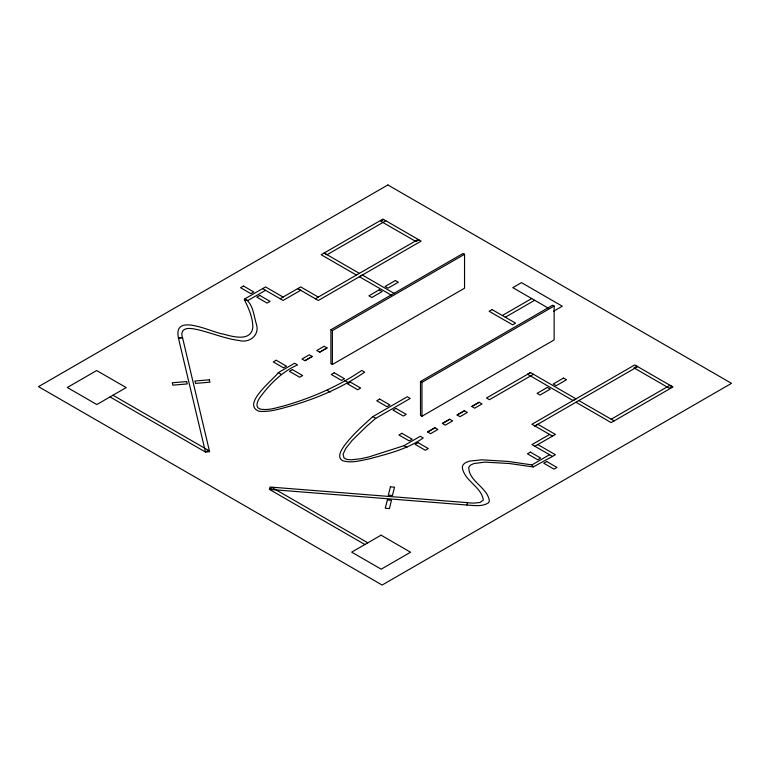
<?xml version="1.0" encoding="UTF-8"?>
<svg xmlns="http://www.w3.org/2000/svg" width="770" height="770" viewBox="0 0 770 770"><rect width="100%" height="100%" fill="white"/><g stroke="black" fill="none" stroke-linecap="round" stroke-linejoin="round"><path stroke-width="1.16" d="M467.525 502.656L270 487.035L269.433 489.402L466.967 505.033L467.525 502.656A31.734 18.326 0 0 0 474.118 503.099L480.085 502.463L483.319 500.144C481.712 486.698 463.771 480.798 462.26 466.967L463.242 464.531L465.677 462.568L469.623 461.105L481.933 459.815L507.892 461.423L531.945 464.887L549.568 454.714M278.297 372.642C273.879 379.225 241.077 404.279 258.922 411.219C269.346 412.374 279.606 408.928 289.558 406.319C316.21 398.725 341.716 387.878 364.682 372.151L361.746 370.457C338.146 386.434 312.023 397.763 284.756 405.684C276.7 407.628 268.22 410.805 259.856 408.976C254.408 407.012 257.892 400.275 260.212 397.128C270.068 383.787 282.128 371.698 297.528 364.922L294.592 363.228L278.297 372.642L281.233 374.336M372.786 416.657C362.478 425.945 351.938 435.243 343.747 446.523C341.1 450.257 336.769 457.505 342.438 460.624C351.033 463.559 360.293 460.556 368.869 458.968C387.656 453.905 407.041 449.333 423.202 437.966L420.266 436.272L403.971 445.686L369.022 456.889L360.63 458.766L351.091 459.854L346.76 459.421L344.065 458.063L343.074 454.29L345.74 448.429L352.073 440.488L366.212 426.657L375.731 418.36L410.227 398.436L407.282 396.743L372.786 416.657L375.731 418.36M319.714 352.188L327.029 347.934L324.122 346.25L316.778 350.494L319.685 352.169L327.029 347.934M305.064 360.63L312.235 356.472L309.319 354.778L301.975 359.022L304.901 360.707L312.235 356.472M245.014 298.779C253.272 303.852 253.821 316.249 256.564 324.757C259.606 335.297 249.364 343.256 239.47 340.552C225.514 338.8 212.433 333.275 198.843 329.926C193.607 328.809 182.596 325.758 181.807 333.891A31.734 18.326 0 0 0 182.577 337.693L178.467 338.02C172.817 311.725 212.26 332.813 223.194 334.036C232.492 336.654 250.943 341.947 252.801 327.606C252.945 317.731 248.729 308.452 244.437 299.771A1.242 0.722 0 0 1 244.388 299.54L244.485 299.261A2.435 1.405 0 0 1 245.004 298.779L265.534 286.931L283.158 297.105M383.643 219.527L380.736 221.211L415.983 241.559L418.918 239.865L421.103 241.126L318.308 300.473L297.74 288.596L300.714 290.261L283.091 300.435L262.599 288.625M385.857 220.769L327.029 254.735L324.132 253.022L359.369 273.369M247.95 300.473L265.573 290.3M112.959 395.231L96.828 404.548L67.308 387.503L96.683 370.543L126.193 387.589L112.959 395.231L208.42 450.334L205.484 452.029L110.023 396.925M280.155 298.741L300.675 286.902L318.299 297.076M315.363 298.77L418.168 239.422L418.918 239.865M330.908 329.753L463.078 253.455L464.541 254.302L464.541 288.211L332.38 364.518L330.908 363.671L330.908 329.753L332.38 330.609L464.541 254.302M502.319 315.507L531.695 298.548M505.312 317.23L534.688 300.271M420.507 381.487L552.668 305.18L554.14 306.027L554.14 339.936L421.97 416.243L420.507 415.396L420.507 381.487L421.97 382.334L554.14 306.027M553.63 311.215L562.293 306.21L521.473 282.638L512.801 287.643L548.644 308.337M434.954 427.774L427.61 432.008L430.536 433.693L437.87 429.458L434.954 427.774L427.745 431.912M442.394 423.471L449.738 419.236L452.644 420.911L445.301 425.156L442.394 423.471L449.738 419.236M457.101 414.982L464.445 410.747L467.351 412.422L460.008 416.666L457.101 414.982L464.445 410.747M471.798 406.502L479.142 402.267L482.03 403.932L474.686 408.177L471.798 406.502L479.142 402.267M530.53 372.593L527.527 374.249L573.149 400.592L576.085 398.899L530.53 372.593L486.486 398.023L489.422 399.717L533.504 374.268M636.925 366.183L633.989 367.877L669.236 388.224L672.143 386.55L634.74 364.922L531.935 424.27L552.552 436.118M534.88 425.964L637.675 366.616M534.89 425.974L537.826 424.27L555.449 434.444L534.842 446.253M549.626 434.424L532.003 444.598L552.494 456.408L555.401 454.733L537.778 444.56M611.159 419.236L669.987 385.269L672.932 386.964L611.188 422.605L575.941 402.258M466.967 505.033C474.022 505.466 482.049 506.92 488.334 502.925L489.374 501.116C487.824 487.343 468.401 481.404 468.786 467.13L470.576 465.08L473.887 463.55L484.994 462.115L509.673 463.55L533.215 466.947L552.504 456.418M244.437 299.771L247.988 300.502M418.168 239.422L382.921 219.075L321.186 254.726L356.433 275.073M394.5 293.601L362.256 274.986L359.32 276.68L391.564 295.305M578.876 400.564L614.133 420.901M344.498 380.409L347.434 382.113M327.25 390.371L330.186 392.065M403.971 445.686L406.906 447.38M367.819 542.821L272.368 487.718L269.433 489.402L364.884 544.525M531.945 464.887L533.215 466.947M421.97 382.334L421.97 416.243M332.38 330.609L332.38 364.518M390.428 486.842L388.33 495.149L392.44 495.495L394.538 487.189L390.428 486.842M387.377 499.932L385.279 508.238L389.389 508.585L391.487 500.279L387.377 499.932M387.868 184.954L38.5 386.656L382.132 585.046L731.5 383.344L387.868 184.954M243.503 286.026L240.567 287.72L250.847 293.659L253.782 291.955L243.503 286.026M259.779 295.439L256.833 297.143L267.113 303.072L270.058 301.378L259.779 295.439M379.177 289.876L368.897 295.815L371.833 297.509L382.113 291.57L379.177 289.876M395.376 280.54L385.096 286.469L388.032 288.172L398.321 282.234L395.376 280.54M276.209 360.244L273.273 361.939L283.553 367.877L286.488 366.183L276.209 360.244M292.35 369.61L289.414 371.313L299.694 377.242L302.629 375.548L292.35 369.61M334.219 372.786L331.283 374.48L341.562 380.418L344.498 378.725L334.219 372.786M350.389 382.122L347.453 383.816L357.732 389.755L360.668 388.051L350.389 382.122M492.069 309.588L489.133 311.282L512.628 324.844L515.563 323.15L492.069 309.588M379.687 399.062L376.751 400.756L387.031 406.685L389.967 404.991L379.687 399.062M395.953 408.418L393.018 410.112L403.297 416.041L406.233 414.347L395.953 408.418M401.882 433.289L398.947 434.983L409.226 440.921L412.162 439.218L401.882 433.289M418.023 442.654L415.088 444.348L425.367 450.286L428.303 448.592L418.023 442.654M547.354 387.425L537.075 393.364L540.011 395.058L550.29 389.129L547.354 387.425M563.534 378.08L553.255 384.009L556.19 385.703L566.47 379.774L563.534 378.08M381.054 535.179L351.688 552.138L381.198 569.184L410.574 552.225L381.054 535.179M530.376 452.125L527.44 453.819L537.72 459.757L540.656 458.063L530.376 452.125M546.69 461.519L543.755 463.222L554.034 469.151L556.97 467.457L546.69 461.519M186.658 381.564L172.268 382.777L172.875 385.144L187.254 383.932L186.658 381.564M209.325 379.803L194.945 381.015L195.542 383.393L209.931 382.18L209.325 379.803M182.538 337.664L178.419 337.992L205.475 452.029L209.594 451.701L182.538 337.664"/></g></svg>
